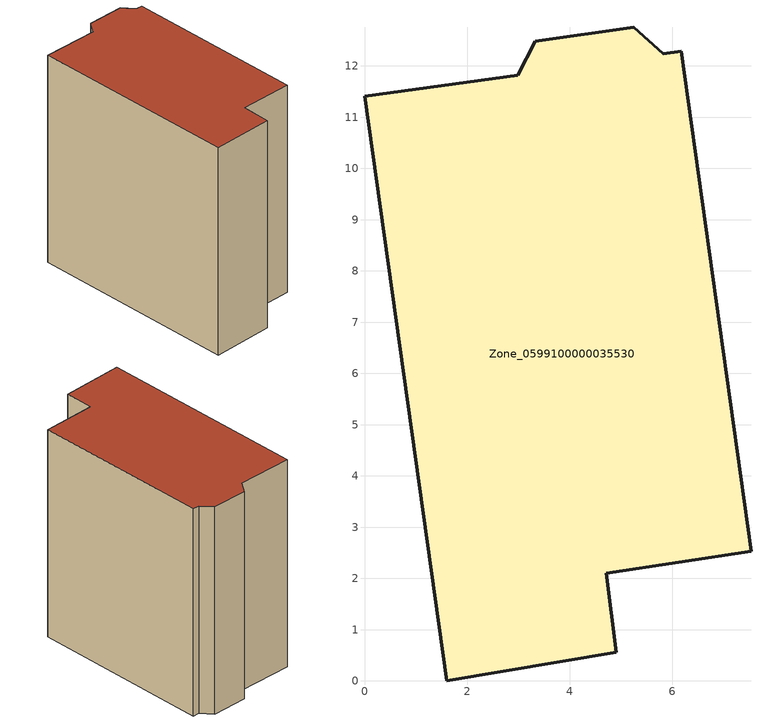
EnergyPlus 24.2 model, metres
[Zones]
Zone_0599100000035530
 floor ground (C_G): 2.99,11.82 3.33,12.48 5.25,12.76 5.83,12.24 6.18,12.29 7.54,2.53 4.72,2.1 4.91,0.56 1.6,0 0,11.41 z0
 wall outside (C_F): 1.6,0 4.91,0.56 4.72,2.1 7.54,2.53 6.18,12.29 5.83,12.24 5.25,12.76 3.33,12.48 2.99,11.82 0,11.41 1.6,0 z0:11.61
 roof outside (C_R): 2.99,11.82 0,11.41 1.6,0 4.91,0.56 4.72,2.1 7.54,2.53 6.18,12.29 5.83,12.24 5.25,12.76 3.33,12.48 z11.61
[BUILDING]
Pand.0599100000035530: North Axis=0; Terrain=City; Loads Convergence Tolerance Value=0.04; Temperature Convergence Tolerance Value=0.4; Solar Distribution=FullExterior; Maximum Number of Warmup Days=25; Minimum Number of Warmup Days=1
[Site:Location]
Rotterdam.The.Hague.AP_ZH_NLD Design_Conditions: Latitude=51.96; Longitude=4.45; Time Zone=1; Elevation=-4.5
[SITE:GROUNDTEMPERATURE:BUILDINGSURFACE]
18, 18, 18, 18, 18, 18, 18, 18, 18, 18, 18, 18
[MATERIAL] Thermal Absorptance=0.9; Solar Absorptance=0.7; Visible Absorptance=0.7
Name | Roughness | Thickness | Conductivity | Density | Specific Heat
G.TI.1946 | MediumSmooth | 0.15 | 1 | 540 | 1210
F.TI.1946 | Rough | 0.3 | 0.857143 | 1920 | 840
R.TI.1946 | MediumRough | 0.2 | 0.1 | 1500 | 1000
[CONSTRUCTION]
C_G: G.TI.1946
C_F: F.TI.1946
C_R: R.TI.1946
[ZONE]
Zone_0599100000035530: Type=1; Multiplier=1; Ceiling Height=Autocalculate; Volume=Autocalculate; Floor Area=autocalculate; Part of Total Floor Area=Yes
[ZONEINFILTRATION:DESIGNFLOWRATE]
Infil_Zone_0599100000035530: Zone or ZoneList or Space or SpaceList=Zone_0599100000035530; Schedule=AlwaysOn; Design Flow Rate Calculation Method=Flow/Area; Flow Rate per Floor Area=0.003; Constant Term Coefficient=1; Temperature Term Coefficient=0; Velocity Term Coefficient=0; Velocity Squared Term Coefficient=0
[HVACTEMPLATE:ZONE:IDEALLOADSAIRSYSTEM]
Zone_0599100000035530: Maximum Heating Supply Air Temperature=50; Minimum Cooling Supply Air Temperature=13; Maximum Heating Supply Air Humidity Ratio=0.0156; Minimum Cooling Supply Air Humidity Ratio=0.0077; Heating Limit=NoLimit; Cooling Limit=NoLimit; Dehumidification Control Type=ConstantSensibleHeatRatio; Cooling Sensible Heat Ratio=0.7; Dehumidification Setpoint=60; Humidification Control Type=None; Humidification Setpoint=30; Outdoor Air Method=None; Outdoor Air Flow Rate per Person=0.00944; Outdoor Air Flow Rate per Zone Floor Area=0; Outdoor Air Flow Rate per Zone=0; Demand Controlled Ventilation Type=None; Outdoor Air Economizer Type=NoEconomizer; Heat Recovery Type=None; Sensible Heat Recovery Effectiveness=0.7; Latent Heat Recovery Effectiveness=0.65
[ZONECONTROL:THERMOSTAT]
ThermostatControl_Zone_0599100000035530: Zone or ZoneList=Zone_0599100000035530; Control Type Schedule=DualSetpointControlType; Control 1=Thermostat_Zone_0599100000035530; Temperature Difference Between Cutout And Setpoint=0
[THERMOSTATSETPOINT:DUALSETPOINT]
Thermostat_Zone_0599100000035530: Heating Setpoint Temperature Schedule=HeatingSetpoint_Zone_0599100000035530; Cooling Setpoint Temperature Schedule=CoolingSetpoint_Zone_0599100000035530
[SCHEDULE:COMPACT]
HeatingSetpoint_Zone_0599100000035530: Through: 12/31, For: AllDays, Until: 24:00, 21
CoolingSetpoint_Zone_0599100000035530: Through: 12/31, For: AllDays, Until: 24:00, 24
DualSetpointControlType: Through: 12/31, For: AllDays, Until: 24:00, 4
AlwaysOn: Through: 12/31, For: AllDays, Until: 24:00, 1
